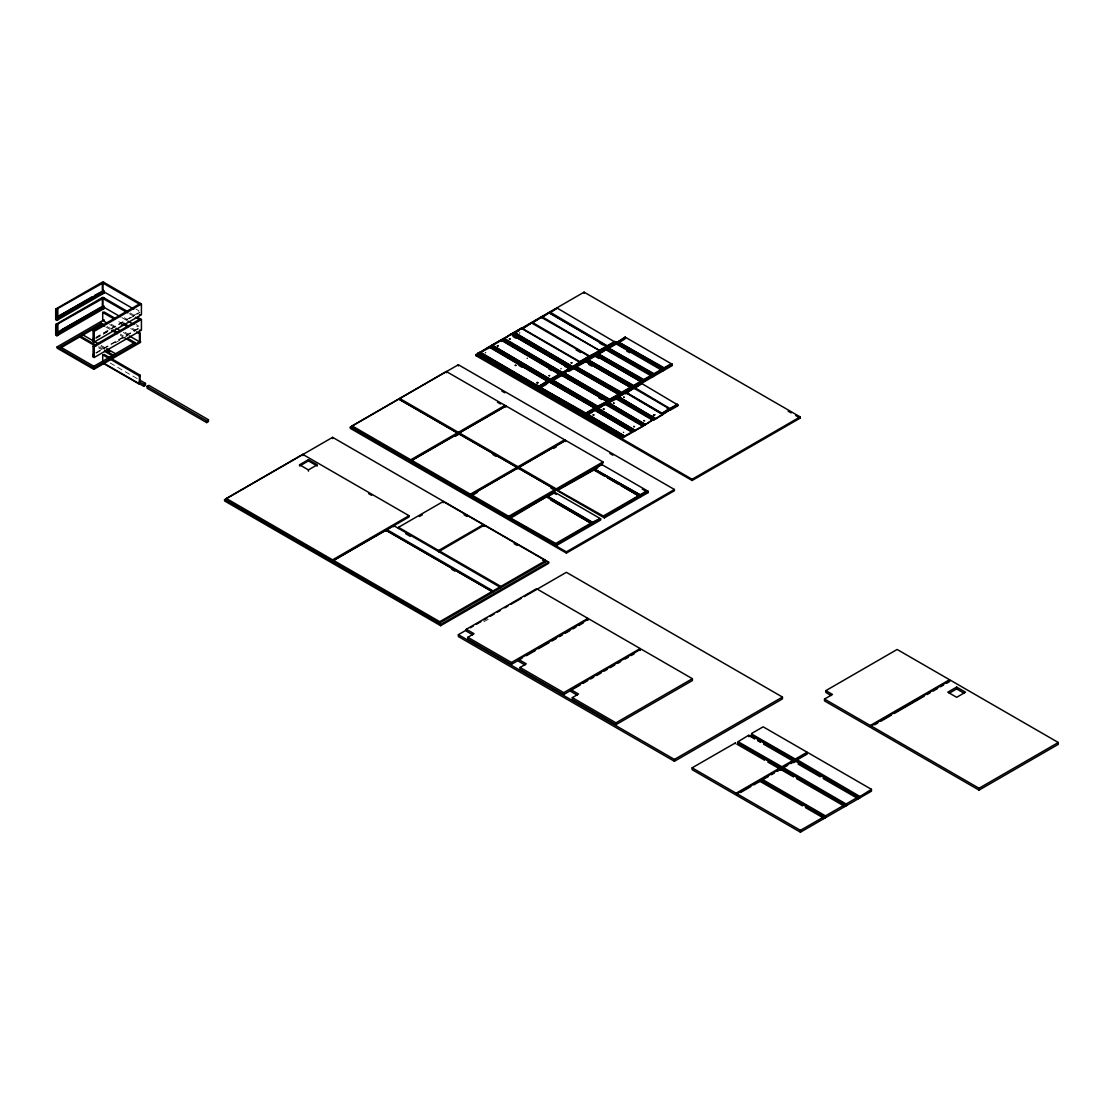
<?xml version="1.0" encoding="UTF-8"?>
<svg xmlns="http://www.w3.org/2000/svg" width="1114" height="1114" viewBox="0 0 1114 1114"><rect width="100%" height="100%" fill="white"/><g stroke="black" fill="none" stroke-linecap="round" stroke-linejoin="round"><path stroke-width="0.75" stroke-dasharray="5 3.75" d="M95.72 337.389L139.292 312.24M96.25 337.695L127.804 319.481M129.308 318.618L139.821 312.547L136.827 310.806M95.72 338.614L109.242 330.816M95.72 352.832L139.292 327.669M96.25 353.138L139.821 327.976L136.827 326.249M115.257 342.778L128.778 334.98M483.866 621.793L489.868 618.34M135.992 309.093L138.902 310.778M130.171 312.992L134.529 315.513M129.335 313.744L133.833 316.348M124.336 317.81L127.261 319.495M135.992 324.536L138.902 326.221M121.844 317.601L126.342 320.191M132.566 328.393L135.532 330.12M118.878 321.723L121.83 323.422M130.644 328.519L135.059 331.067M111.121 324.202L117.012 327.6M125.13 332.278L128.764 334.381M109.659 324.578L114.477 327.363M123.292 332.459L128.764 335.62M107.223 326.555L110.147 328.24M120.354 334.13L123.278 335.815M105.76 326.931L110.147 329.466M120.354 335.356L123.278 337.041M100.956 345.326L105.343 347.86M100.956 346.551L103.88 348.236M98.659 346.663L103.031 349.183M98.659 347.888L101.583 349.573M110.105 362.969L138.122 379.15"/><path stroke-width="1.5" d="M537.059 383.759L537.784 383.745M735.129 743.665L735.588 742.801L692.128 767.825L692.128 769.663L736.145 795.062L736.145 793.224L692.128 767.825M759.386 781.499L759.859 780.636L737.022 793.739L737.022 795.577L800.437 832.186L871.454 791.177L871.454 789.339L808.054 752.73L796.538 759.386L859.938 796.496C861.526 797.861 855.106 800.479 857.167 797.596L846.57 803.709C848.13 804.907 842.198 808.291 843.73 805.338L825.934 815.615C827.66 816.966 821.283 820.377 823.218 817.23L800.437 830.348L737.022 793.739M790.634 763.605L807.163 754.067L807.163 752.229L795.647 758.871C797.527 760.082 790.717 763.884 792.931 760.472L782.279 766.585C783.908 768.103 777.781 771.111 779.452 768.228L736.145 793.224M748.58 735.811L748.956 735.087L738.081 741.673L782.39 767.059M762.087 781.109L762.533 779.02L780.329 768.744C778.491 771.779 784.827 768.549 783.17 767.1L793.864 761.001L793.321 762.519M792.876 760.973L763.48 744.082M653.361 415.578L654.071 415.647L653.347 415.745M737.83 743.275L738.387 741.646M748.803 736.633L751.866 734.794L751.644 733.458L763.146 726.815L807.163 752.229M762.533 780.552L825.934 817.161M793.697 762.547L796.649 760.834L796.649 759.845M846.57 805.241L783.17 768.632M57.287 318.172L102.906 292.453L57.287 318.172L57.287 320.108L55.7 319.802L55.7 309.065L102.906 281.814L141.422 304.052L141.422 314.789L94.217 342.04L93.158 341.427L93.158 340.104L94.217 340.104L93.158 340.104M57.287 308.759L56.758 317.852L56.758 309.065L102.906 283.04L102.906 291.227L57.287 316.933L91.849 296.992M133.833 309.079L102.363 290.921L102.363 282.733L103.964 282.427M56.229 318.785L57.287 318.785L56.229 318.785L56.229 317.546L57.287 317.546M94.857 295.252L103.964 290.615L102.906 290.615M57.287 320.108L102.906 293.776L103.435 290.308M102.906 291.84L103.964 291.84L103.964 293.163L102.363 293.469L102.363 292.147M102.363 307.589L102.363 308.912L103.964 308.606L102.363 307.589L57.287 333.601L57.287 335.551L55.7 335.244L55.7 324.508L102.906 297.257L127.261 311.321M56.229 334.214L57.287 334.214L56.229 334.214L56.758 324.508L102.906 298.482L102.906 306.656L57.287 332.376M120.354 316.738L102.363 306.35L102.363 298.176L103.964 297.87M56.229 332.989L57.287 332.989L57.287 324.202M61.799 329.772L100.859 307.227M102.363 306.35L103.964 306.044L102.906 306.044M57.287 335.551L102.906 309.219L103.435 305.737M57.287 333.601L102.906 307.896M102.906 307.269L103.964 307.269L103.964 308.606M107.125 323.116L102.711 320.567L102.711 312.393L104.312 312.087L114.714 318.089M57.106 346.9L93.855 368.121L140.531 341.176L140.531 342.402L93.855 369.347L57.106 348.125L57.106 346.9L103.783 319.955M104.312 320.261L103.24 320.261M104.298 326.096L101.388 324.411L60.295 348.125L60.295 346.9L101.388 323.185L104.298 324.87M93.158 338.865L94.217 338.865L93.158 338.865L93.158 330.691L139.292 304.052M140.35 303.44L139.821 304.359L102.363 282.733M93.158 330.691L94.217 331.304L141.422 304.052M93.158 341.427L93.687 339.171M121.259 325.204L124.267 323.464M140.35 314.789L139.292 314.789M93.158 354.308L94.217 354.308L93.158 354.308L93.158 346.134L139.292 319.495M140.35 318.882L139.821 319.802L135.337 317.212M93.158 346.134L94.217 346.746L141.422 319.495L141.422 330.231L94.217 357.483L93.158 356.87L93.158 355.533L94.217 355.533L93.158 355.533M93.158 356.87L94.217 356.257M140.35 330.231L139.292 330.231M102.711 354.823L104.312 354.517L140.002 375.126L139.459 384.219L102.711 363.011L102.711 354.823L139.459 376.045L140.002 375.126M136.521 331.916L139.459 333.615L140.002 332.696L140.002 340.87M60.295 346.9L93.855 366.283L134.947 342.555L134.947 343.78L124.74 337.89M139.292 381.865L143.72 384.427L145.488 383.397L145.488 385.249L143.72 386.266L105.384 364.125M147.09 386.363L148.858 385.347L208.457 419.755L208.457 421.593L206.689 422.61L147.09 388.215L147.09 386.363L206.689 420.772L208.457 419.755M226.337 498.487L302.757 454.359L409.033 515.712L409.033 516.938L332.613 561.066L226.337 499.713L226.337 498.487L332.613 559.841L409.033 515.712M352.094 425.882L398.756 398.951L457.464 432.845L457.464 434.07L410.801 461.015L352.094 427.122L352.094 425.882L410.801 459.79L457.464 432.845M456.851 432.692L399.648 399.661L399.648 398.436L446.31 371.491L505.018 405.385L505.018 406.61L458.355 433.555M480.05 352.01L538.758 386.516L480.05 352.623L488.907 346.9L547.615 381.406L536.015 388.104L478.366 354.823L477.836 353.291L478.978 352.623L537.7 387.129L488.392 358.666M492.527 346.036L489.784 346.997L490.94 345.73L549.118 379.93M491.998 345.103L550.706 379.623L491.998 345.103L500.854 339.993L559.562 374.513L547.963 381.211L490.313 347.303M504.489 339.129L501.746 340.104L502.887 338.823L561.609 373.329L541.864 361.925M503.96 338.21L562.667 372.717L503.96 338.823L511.048 334.116L569.755 368.623L559.924 374.304L502.275 340.411M570.103 368.428L579.934 362.134L570.103 368.428L512.454 335.147L511.925 333.601L513.081 332.947L571.788 367.453L531.35 344.101M514.139 332.334L572.847 366.84L514.139 332.334L521.227 328.24L580.826 362.844L588.206 358.597M224.568 499.713L332.613 437.342L548.673 562.083L548.673 563.308L440.643 625.692L224.568 500.938L224.568 499.713L440.643 624.467L548.673 562.083M350.311 427.122L458.355 364.738L674.416 489.492L674.416 490.717L566.385 553.087L350.311 428.347L350.311 427.122L566.385 551.862L674.416 489.492M476.068 354.517L584.098 292.147L800.172 416.887L800.172 418.112L692.128 480.496L476.068 355.742L476.068 354.517L692.128 479.271L800.172 416.887M477.836 353.904L480.58 352.929M480.05 352.623L489.436 347.819M489.784 346.997L491.469 346.649M491.998 345.73L500.854 340.606L501.384 341.525M501.746 340.104L502.887 339.436L519.681 349.128M503.96 338.823L511.048 334.116M511.925 334.214L513.081 332.947M514.139 332.947L519.806 329.674M531.503 322.921L522.104 328.95L531.503 322.921L590.559 357.232L599.416 352.108L598.886 351.188L590.03 356.313L532.381 322.406L531.851 323.325L541.237 317.295L531.851 322.712M541.585 317.086L549.202 312.7L606.852 346.593L599.778 350.687L542.128 316.78L541.585 317.713M549.564 312.491L557.181 308.091L614.831 341.998L607.743 346.078L550.093 312.185L549.564 313.104L608.272 346.997L615.36 342.304L609.692 346.189M518.915 330.788L513.61 333.866L528.384 342.402M542.128 317.406L549.202 312.7M550.093 312.797L557.181 308.091M476.068 355.742L479.062 354.015M502.275 341.023L504.934 339.492M299.582 464.789L308.425 459.678L317.281 464.789L308.425 469.913L299.582 464.789L299.582 466.028L308.425 460.904L317.281 466.028M580.283 361.312L589.139 356.202L580.283 361.925L522.104 328.338M590.03 355.686L598.886 351.188M599.778 350.075L606.852 345.981M607.743 345.465L614.831 341.371M399.648 398.436L458.355 432.329L505.018 405.385M536.015 388.104L547.615 380.793M489.784 346.384L548.506 380.278L550.177 379.317M550.706 379.011L559.562 373.9M559.924 374.304L569.755 368.01M580.283 361.925L589.682 357.733M590.03 356.313L599.416 351.495M599.778 350.687L607.381 346.9L604.554 349.155M411.679 460.291L458.355 433.36L517.063 467.253L517.063 468.479L470.4 495.424L411.679 461.53L411.679 460.291L470.4 494.198L517.063 467.253M459.233 432.845L505.909 405.9L564.617 439.793L564.617 441.019L517.954 467.964L459.233 434.07L459.233 432.845L517.954 466.738L564.617 439.793M595.698 409.785L584.627 416.176L537.435 388.925L537.435 387.7L538.577 387.031L539.106 387.951L538.577 387.031M549.564 381.921L539.649 387.031L548.506 381.308L595.698 408.56L596.227 411.108L632.627 432.121L642.458 426.453L633.156 431.202L595.698 409.576L596.853 408.922L634.312 431.16L597.383 409.841L598.441 409.228M607.116 401.346L597.731 406.15L552.655 380.125L597.731 406.763L607.659 401.653L607.659 402.878L596.589 409.27L549.383 382.018L549.383 380.793L550.539 380.125L551.068 381.058L550.539 380.125M606.587 401.04L561.512 375.014L551.597 380.125L560.453 374.401L561.512 375.627L552.655 380.751M561.512 375.627L561.345 373.9L562.486 373.232L563.016 374.151L562.486 373.232M574.448 366.325L574.977 367.244L574.448 366.325L573.292 366.993L573.292 368.219L620.498 395.47L631.568 389.078L631.568 387.853L585.421 361.214L563.559 373.232L572.415 367.509L619.607 394.76L619.607 395.985L608.536 402.377L562.821 375.975M584.892 360.908L575.506 366.325L584.363 360.602L585.421 361.827L576.565 366.938L621.64 392.351L630.496 387.24M585.421 361.827L585.254 360.087L586.396 359.432L586.925 360.351L586.396 359.432M595.614 355.338L587.468 359.432L594.542 354.725L641.748 381.977L641.748 383.202L632.446 388.563L585.254 361.312M643.781 381.406L643.251 380.487L643.781 381.406L644.839 380.793L644.31 379.874L651.927 376.086L651.927 377.326L642.625 382.687L595.433 355.436L595.433 354.21L596.589 353.542L597.118 354.461L596.589 353.542M597.647 353.542L604.735 348.849L605.793 349.462L598.176 353.848L595.433 354.21M653.96 375.529L653.431 374.61L653.96 375.529L655.032 374.917L654.503 373.998L662.106 370.21L662.106 371.435L652.818 376.811L605.612 349.559L605.612 348.334L606.768 347.665L607.297 348.585L606.768 347.665M616.947 341.789L617.476 342.708L616.947 341.789L615.805 342.458L615.805 343.683L662.997 370.934L672.299 365.559L672.299 364.334L626.165 337.695L607.826 347.665L614.914 342.959L615.972 343.572M625.622 337.389L618.019 341.789L625.093 337.082L625.622 338.002M537.435 387.7L539.649 387.031M539.649 386.419L549.035 381.615M549.383 380.793L551.597 380.125M551.597 379.512L560.983 374.708M561.345 373.9L563.559 373.232M563.559 372.619L572.944 367.815M573.292 366.993L575.506 366.325M585.254 360.087L587.468 359.432M587.468 358.805L595.071 355.032M597.647 352.929L605.264 349.155M605.612 348.334L607.826 347.665M607.826 347.053L615.443 343.265M615.805 342.458L618.019 341.789M455.348 436.312L458.355 434.585L458.355 432.329M537.965 388.006L539.649 387.644L584.711 414.283L577.205 409.952M549.912 381.099L551.597 380.751L596.672 407.376M561.874 374.207L563.559 373.844L608.62 400.483L592.105 390.93M585.783 360.393L587.468 360.045L632.529 386.669M595.962 354.517L597.647 354.155L642.722 380.793L621.682 368.65M606.141 348.64L607.826 348.278L652.901 374.917L622.851 357.566M537.965 388.619L539.649 388.257L574.197 408.211M594.639 407.947L585.783 413.057L540.708 387.644L546.612 384.233M561.874 374.819L563.559 374.457L575.576 381.392M569.045 371.282L573.473 368.734M573.821 367.3L619.078 392.713M585.783 361.006L587.468 360.658L596.477 365.852M640.689 381.364L633.601 385.444L588.526 360.045L595.614 355.951M598.705 354.155L643.781 380.18L651.398 376.393L650.868 375.474L643.781 379.568L598.705 354.155L604.373 350.882M606.141 349.253L607.826 348.278M608.898 348.278L653.96 374.304L661.577 370.516L661.048 369.597L653.96 373.691L608.898 348.278L615.972 344.184M616.334 342.764L642.054 356.898M671.227 363.721L664.153 367.815L619.078 342.402L624.745 339.129M538.494 388.925L583.569 414.338L584.711 413.67M549.912 381.712L595.517 407.432L596.672 406.763M562.403 375.126L607.478 400.525L608.62 399.87M619.078 394.44L609.692 399.87L564.617 373.232L609.692 399.258L618.548 394.133M574.351 368.219L620.582 393.576M586.312 361.312L631.387 386.725L632.529 386.057M595.962 355.129L641.567 380.849L642.722 380.18M606.684 349.559L651.746 374.972L652.901 374.304M616.864 343.683L663.081 369.04L645.062 358.624M583.569 414.338L584.098 415.257L585.254 413.976L585.783 414.895L585.254 413.976M540.708 387.644L585.783 413.67L595.168 408.253M595.517 407.432L597.201 407.07L597.731 407.989L597.201 407.07M607.478 400.525L609.163 400.177L609.692 401.096L609.163 400.177M619.426 393.632L621.111 393.27L621.64 394.189L621.111 393.27M576.565 366.938L621.64 392.964L631.025 387.547M631.387 386.725L631.917 387.644L633.072 386.363L633.601 387.282L633.072 386.363M588.526 360.045L633.601 386.057L641.218 381.67M641.567 380.849L642.096 381.768L643.251 380.487M651.746 374.972L653.431 374.61M661.939 369.082L663.624 368.734L664.153 369.653L663.624 368.734M619.078 342.402L664.153 368.428L671.77 364.027M584.098 415.257L585.783 414.283M585.783 414.895L586.841 414.283L586.312 413.364L595.698 408.56M595.517 408.044L597.731 407.376M597.731 407.989L598.803 407.376L598.26 406.457L607.659 401.653M607.478 401.137L609.692 400.483M609.692 401.096L610.751 400.483L610.221 399.564L619.607 394.76M619.426 394.245L621.64 393.576M621.64 394.189L622.712 393.576L622.169 392.657L631.568 387.853M631.917 387.644L633.601 386.669M633.601 387.282L634.66 386.669L634.131 385.75L641.748 381.977M642.096 381.768L643.781 380.793M651.746 375.585L653.96 374.917M661.939 369.695L664.153 369.04M664.153 369.653L665.211 369.04L664.682 368.121L672.299 364.334M333.49 560.356L385.917 530.083L492.179 591.437L492.179 592.662L439.752 622.921L333.49 561.581L333.49 560.356L439.752 621.696L492.179 591.437M386.795 529.568L493.07 590.921L499.977 586.939L499.977 588.164L493.07 592.147L386.795 530.793L386.795 529.568L393.702 525.585L500.854 587.649L545.582 561.832L545.582 560.607L484.214 525.181L438.61 551.708L438.61 550.483L483.323 524.666L483.323 525.892M588.262 415.104L585.518 416.079L586.66 414.798L623.589 436.73M587.732 414.185L625.191 436.423L587.732 414.798L594.806 410.091L632.265 432.329L622.447 438.011L586.048 416.385M597.912 408.295L635.37 430.547L597.912 408.295L604.999 404.215L642.806 426.244L652.637 419.964L642.806 426.244M606.406 405.231L605.877 403.7L607.033 403.031L644.491 425.269L641.051 423.292M608.091 402.419L645.549 424.657L608.091 402.419L615.179 398.339L652.985 420.368L662.816 414.687L625.358 392.448L618.284 396.542L655.742 418.78L618.284 396.542M616.599 399.355L616.07 397.823L617.212 397.155L654.67 419.393L643.948 413.21M585.518 416.079L587.203 415.717M587.732 414.798L594.806 410.091M595.698 410.189L596.853 408.922M597.912 408.922L604.999 404.215M605.877 404.312L608.62 403.338M608.091 403.031L615.708 399.258M616.07 398.436L618.813 397.461M618.284 397.155L625.358 393.061L625.901 393.98M661.535 413.531L626.249 392.56L633.866 388.159L670.962 409.785L678.05 405.691L677.521 404.772L670.433 408.866L634.743 387.644L634.214 388.563L641.831 383.55L677.521 404.772M634.214 387.951L641.831 383.55M627.669 392.351L633.866 388.159M398.492 528.551L398.492 527.326L443.205 501.509L483.323 524.666M419.365 516.506L422.345 514.779M471.278 494.7L517.954 467.755L555.413 489.38L555.413 490.62L508.736 517.55L471.278 495.925L471.278 494.7L508.736 516.325L555.413 489.38M518.832 467.253L565.494 440.308L602.952 461.934L602.952 463.159L556.29 490.104L518.832 468.479L518.832 467.253L556.29 488.879L602.952 461.934M471.278 495.925L477.307 492.458M553.463 448.482L556.471 446.742M662.468 412.848L669.556 408.768L662.468 413.461L626.249 392.56M670.433 408.253L677.521 404.159M662.997 413.767L670.085 409.687L662.997 414.38L662.468 413.461M670.433 408.866L678.05 405.078M585.518 415.452L622.977 437.092L632.265 431.717M652.985 420.368L662.816 414.074M600.126 518.483L592.509 522.257L547.434 496.231L592.509 522.87L600.655 518.79L600.655 520.015L556.819 545.317L509.627 518.066L509.627 516.84L545.317 496.231L545.846 497.164L545.317 496.231M554.521 492.151L546.375 496.231L553.463 491.539L599.597 518.177M640.592 495.117L641.121 496.036L640.592 495.117L648.209 491.33L648.209 492.555L604.373 517.871L557.181 490.62L557.181 489.38L592.871 468.785L593.4 469.704L592.871 468.785M602.075 464.691L593.929 468.785L601.017 464.078L647.68 491.023M509.627 516.84L546.375 496.231M546.375 495.619L553.992 491.845M557.181 489.38L593.929 468.785M593.929 468.172L601.546 464.385M510.156 517.147L546.375 496.858L591.45 523.483M557.71 489.7L593.929 469.398L639.004 496.036L620.971 485.62M512.175 517.216L546.375 496.858M547.434 496.858L554.521 492.764M557.71 490.313L593.929 470.011L604.442 476.082M647.15 490.717L640.063 494.811L594.987 469.398L597.828 467.755M510.156 517.759L555.761 543.479L591.45 522.87M558.239 490.62L603.315 516.019L639.004 495.424M555.761 543.479L556.29 544.398L591.98 523.176L592.509 524.095L591.98 523.176M603.315 516.019L603.844 516.938L639.533 495.73L640.063 496.649L639.533 495.73M556.29 544.398L592.509 523.483M592.509 524.095L593.567 523.483L593.038 522.563L600.655 518.79M603.844 516.938L640.063 496.036M640.592 495.73L648.209 491.33M640.063 496.649L641.121 496.036M439.487 552.224L439.487 550.998L500.854 586.424L545.582 560.607M472.74 634.813L466.32 631.109L466.32 629.271L536.544 588.721L587.9 618.381L587.9 620.22M524.374 596.575L566.385 572.317L782.46 697.058L782.46 698.896L674.416 761.28L458.355 636.526L458.355 634.688L467.351 629.494M470.359 627.753L473.353 626.026M476.36 624.286L480.858 621.696M483.866 619.955L486.86 618.228M489.868 616.488L494.365 613.898M497.359 612.157L500.367 610.43M504.865 607.826L507.873 606.1M510.866 604.359L521.366 598.302M521.979 658.277L511.479 664.334L467.824 639.13L467.824 637.292L474.021 633.713L466.32 629.271M467.824 637.292L511.479 662.496L587.9 618.381M524.986 664.974L518.567 661.27L518.567 659.432L588.791 618.883L640.146 648.543L640.146 650.381M526.462 655.686L535.458 650.492M538.452 648.766L548.951 642.708M551.945 640.982L556.443 638.392M559.437 636.651L562.431 634.924M565.425 633.198L569.922 630.594M572.916 628.867L575.924 627.14M578.918 625.414L583.416 622.81M580.213 684.985L563.726 694.509L520.071 669.305L520.071 667.453L526.268 663.874L518.567 659.432M520.071 667.453L563.726 692.657L640.146 648.543M570.814 689.594L641.037 649.058L692.393 678.705L692.393 680.543L615.972 724.671L572.317 699.467L572.317 697.629L578.514 694.05L570.814 689.594L570.814 691.432L577.233 695.136M583.207 683.258L587.705 680.668M590.698 678.927L593.692 677.201M596.7 675.474L601.198 672.87M604.192 671.143L607.186 669.417M610.18 667.69L614.677 665.086M617.671 663.359L620.665 661.632M625.163 659.028L628.171 657.302M631.165 655.575L634.158 653.848M572.317 697.629L615.972 722.833L692.393 678.705M458.355 634.688L674.416 759.428L782.46 697.058M831.155 695.526L825.85 692.462L825.85 690.624L897.132 649.462L949.56 679.735L949.56 681.573L946.566 683.3M949.56 679.735L870.299 725.493L870.299 727.331L824.513 700.901L824.513 699.049L832.492 694.454L825.85 690.624M740.545 792.527L750.822 786.595M753.76 784.897L768.451 776.416M771.375 774.717L774.314 773.032M777.252 771.334L787.695 765.304M871.19 725.994L950.437 680.236L1058.3 742.509L1058.3 744.347L979.039 790.105L871.19 727.832L871.19 725.994L979.039 788.266L1058.3 742.509M874.782 724.741L877.776 723.014M880.77 721.287L891.242 715.244M894.222 713.517L924.133 696.25M927.126 694.523L930.12 692.797M933.114 691.07L937.598 688.48M940.578 686.753L943.572 685.026M956.661 687.073L947.805 692.184L956.661 697.308L965.518 692.184L956.661 687.073L956.661 688.912L949.281 693.173M871.454 789.339L860.05 796.454M795.772 759.33L751.588 734.001M783.281 767.56L846.515 804.238M788.169 411.191L791.163 412.918M795.661 415.522L800.172 418.112M663.081 368.428L618.019 343.015M626.709 351.007L629.661 352.706M599.861 343.168L602.869 344.908M609.33 349.754L619.844 355.839M541.237 317.295L600.307 350.994M618.674 366.924L597.647 354.155M642.096 381.155L642.625 382.687M598.97 358.499L594.542 355.951L594.542 354.725M576.133 349.921L580.645 352.525M599.485 367.592L623.52 381.475M626.528 383.202L631.039 385.806M631.917 387.031L632.446 388.563M667.147 408.601L670.085 410.3M588.791 364.389L591.743 366.088M521.756 329.159L521.227 328.24M620.582 392.964L575.506 367.55M511.925 333.601L570.103 367.815M569.755 368.623L564.784 366.381M513.053 336.512L516.005 338.21M619.203 398.923L641.037 411.526M616.07 397.823L652.985 419.755M522.647 350.84L525.599 352.539M528.551 354.252L538.898 360.226M578.584 383.132L589.097 389.204M501.746 339.492L559.924 373.691M548.687 368.845L551.653 370.544M598.803 397.768L601.755 399.48M611.934 406.471L638.141 421.607M605.877 403.7L642.806 425.632M492.945 347.498L534.344 371.394M537.296 373.093L547.642 379.066M565.118 389.162L551.597 380.751M568.126 390.903L578.639 396.974M581.647 398.701L584.655 400.441M587.663 402.182L592.161 404.772M518.999 365.503L521.951 367.202M482.473 355.255L485.426 356.953M588.652 416.552L622.141 435.88M477.836 353.291L536.015 387.491M584.098 414.645L584.627 416.176M501.871 391.098L504.865 392.824M609.901 453.468L612.895 455.194M497.498 402.265L500.506 404.006M642.305 489.143L648.209 492.555M594.987 469.398L640.063 494.811M607.45 477.822L617.964 483.894M956.661 688.912L964.042 693.173M603.844 516.325L604.373 517.871M492.973 454.568L495.981 456.308M550.915 488.016L555.413 490.62M556.401 494.463L553.463 492.764L553.463 491.539M550.887 500.061L589.947 522.619M556.29 543.785L556.819 545.317M824.513 699.049L870.299 725.493M102.906 292.55L103.964 293.163M137.44 317.198L141.422 319.495M102.363 298.176L127.845 312.881M464.009 514.738L466.975 516.45M514.139 543.688L517.133 545.414M542.588 560.105L545.582 561.832M127.845 321.055L133.833 324.522M123.64 323.241L128.096 325.817M102.711 312.393L114.477 319.189M123.292 324.271L127.706 326.82M115.94 328.212L120.354 330.761M129.168 335.843L139.459 341.789L139.459 333.615M113.057 329.925L117.443 332.445M127.65 338.35L134.947 342.555M111.595 330.301L117.443 333.671M56.758 309.065L55.7 309.065M368.623 493.613L371.616 495.34M98.046 343.641L81.99 334.381L81.99 335.606M106.805 348.696L115.55 353.751M106.805 349.921L109.715 351.606M95.748 344.978L79.693 335.704L79.693 336.929L95.748 346.203M104.493 350.033L113.252 355.088L113.252 356.313L104.493 351.258M56.758 324.508L55.7 324.508M398.492 527.326L438.61 550.483M139.598 379.999L145.488 383.397M405.677 533.717L410.175 536.321M751.644 734.989L795.647 760.402M796.538 760.918L859.938 797.527M859.493 798.084L796.092 761.475M748.803 735.602L754.679 739M757.604 740.685L760.542 742.384M798.125 764.079L820.238 776.848M823.19 778.561L857.112 798.139M451.769 569.324L454.763 571.064M738.262 742.718L782.279 768.131M782.543 768.994L846.125 805.798L782.724 768.897M736.897 744.18L764.775 760.263M767.713 761.962L779.452 768.744M780.329 769.245L793.6 776.918M796.552 778.616L843.73 805.854M762.533 779.521L825.934 816.13M762.087 780.803L825.321 817.815M759.692 781.165L802.456 805.854M805.408 807.553L821.631 816.91M979.039 788.266L979.039 790.105M800.437 830.348L800.437 832.186M795.034 760.765L751.198 735.56M692.128 479.271L692.128 480.496M674.416 759.428L674.416 761.28M662.997 370.934L662.468 370.015M652.818 376.811L652.289 375.891M633.156 431.202L632.627 432.121M625.093 337.082L625.093 338.308M622.977 437.092L622.447 438.011M620.498 395.47L619.955 394.551M615.972 722.833L615.972 724.671M614.914 342.959L614.914 344.184M608.536 402.377L608.007 401.444M604.735 348.849L604.735 350.075M601.017 464.078L601.017 465.304M596.589 409.27L596.046 408.351M584.363 360.602L584.363 361.827M584.098 292.147L584.098 293.372M572.415 367.509L572.415 368.734M566.385 551.862L566.385 553.087M565.494 440.308L565.494 441.534M563.726 692.657L563.726 694.509M556.29 488.879L556.29 490.104M548.506 380.278L547.963 381.211M548.506 381.308L548.506 382.534M517.954 466.738L517.954 468.994M511.479 662.496L511.479 664.334M508.736 516.325L508.736 517.55M505.909 405.9L505.909 407.125M500.854 586.424L500.854 587.649M493.07 590.921L493.07 592.147M484.214 525.181L484.214 526.407M470.4 494.198L470.4 495.424M458.355 364.738L458.355 365.963M446.31 371.491L446.31 372.717M443.205 501.509L443.205 502.734M440.643 624.467L440.643 625.692M439.752 621.696L439.752 622.921M410.801 459.79L410.801 461.015M393.702 525.585L393.702 526.811M385.917 530.083L385.917 531.308M332.613 437.342L332.613 438.568M332.613 559.841L332.613 561.066M308.425 459.678L308.425 460.904M308.425 469.913L308.425 471.138M302.757 454.359L302.757 455.598M206.689 420.772L206.689 422.61M143.72 384.427L143.72 386.266M139.459 376.045L139.459 384.219M103.435 292.147L103.435 293.469M103.435 307.589L103.435 308.912M101.388 323.185L101.388 324.411M94.217 331.304L94.217 342.04M94.217 346.746L94.217 357.483M93.687 330.385L93.687 338.559M93.687 345.827L93.687 354.001M93.687 354.614L93.687 356.564M93.855 366.283L93.855 367.509M93.855 368.121L93.855 369.347M57.831 309.065L57.831 317.239M57.831 318.479L57.831 319.802M57.831 324.508L57.831 332.682M57.831 333.908L57.831 335.244M56.758 318.479L56.758 320.414M56.758 333.908L56.758 335.857M623.492 432.441L623.575 432.343M633.671 426.565L634.409 426.578L633.671 426.565M643.85 420.688L644.588 420.758L643.878 420.632M654.043 414.812L654.781 414.826L654.043 414.812M537.059 382.534L537.811 382.575L537.059 382.534M549.021 375.641L549.745 375.738L549.049 375.585M560.969 368.734L561.066 368.637M571.162 362.858L571.9 362.899L571.162 362.858M593.121 414.881L593.859 414.951L593.121 414.881M603.315 409.005L604.039 409.075L603.315 409.005M613.494 403.129L614.232 403.198L613.536 403.073M623.673 397.238L624.411 397.322L623.715 397.197M485.453 352.706L485.495 352.651M497.401 345.8L498.125 345.897L497.401 345.8M509.363 338.907L510.087 338.99L509.363 338.907M519.542 333.016L519.653 332.933M515.253 365.308L515.977 365.406L515.253 365.308M527.201 358.402L527.312 358.318M781.833 768.381L737.649 743.08L781.833 768.381"/></g></svg>
